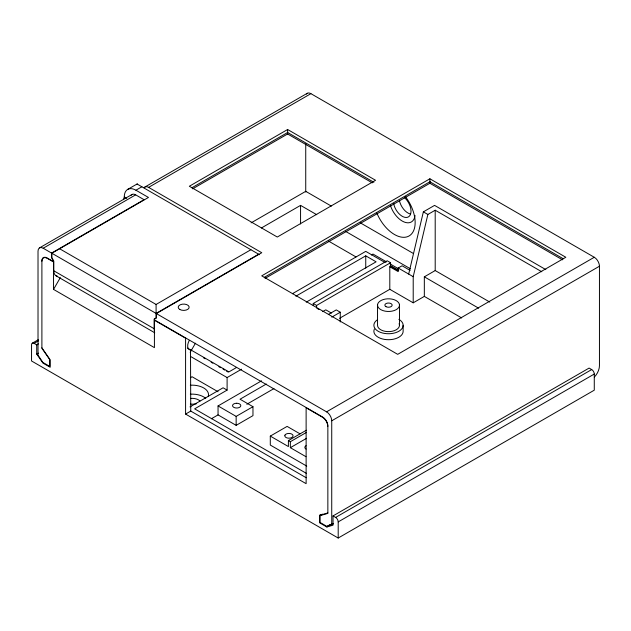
<?xml version="1.0" encoding="UTF-8"?>
<svg xmlns="http://www.w3.org/2000/svg" width="631" height="631" viewBox="0 0 631 631"><rect width="100%" height="100%" fill="white"/><g stroke="black" fill="none" stroke-linecap="round" stroke-linejoin="round"><path stroke-width="0.95" d="M265.091 278.381L429.892 183.274L429.892 181.562M461.679 317.961L424.332 296.396L413.21 302.817L413.21 276.686L427.865 214.461L435.201 210.226L541.769 271.756M408.683 274.067L423.362 211.858L434.57 205.383L545.831 269.618M123.502 199.68L124.283 196.935A16.461 9.504 60 0 1 135.925 190.215L141.872 186.776M327.852 426.319A7.32 4.228 60 0 0 322.678 417.359L306.122 407.8L306.122 483.669L185.585 414.078L185.585 338.208L154.414 320.217L154.414 347.634L53.54 289.392L60.324 277.632M190.199 352.327L195.468 343.193M136.966 184.694L137.392 184.197M127.691 189.403L137.053 184L137.613 184.323M39.532 247.873L132.005 194.482M144.941 187.013L307.25 93.301M43.192 248.235L135.665 194.845L144.073 199.696L51.6 253.086L43.192 248.235A7.32 4.228 60 0 0 38.018 251.217L38.018 355.087L42.821 362.415L49.66 366.359L49.66 359.489L41.898 348.288L41.898 260.926A7.32 4.228 60 0 1 47.073 257.937L53.54 261.676L51.6 257.566L51.6 253.086M144.113 187.778A7.32 4.228 60 0 1 148.593 187.375L310.909 93.664L594.276 257.267A7.32 4.228 60 0 1 599.45 266.227L599.45 365.688A10.972 6.334 -60 0 1 594.339 377.062M57.673 276.299A10.972 6.334 -60 0 1 53.793 270.786L53.793 261.076L51.852 257.716L51.852 253.236L148.466 197.456L135.925 190.215M287.626 129.505L189.339 186.255L277.285 237.035L375.571 180.285L287.626 129.505L287.626 133.985L192.644 188.827M191.879 187.778L287.626 132.494L373.867 182.28M32.307 343.185L38.286 339.73M321.282 514.352L319.578 515.338L319.578 522.791L326.826 526.98L333.026 525.181L333.026 515.921L589.102 368.078L591.689 369.569A3.66 2.114 60 0 1 594.276 374.049L594.276 390.179L338.2 538.03L31.55 360.987L31.55 344.857A3.66 2.114 60 0 1 34.137 343.359L38.404 340.898M34.137 343.359L36.724 344.857L38.428 343.871M251.122 222.861L305.735 191.335L331.33 206.108M41.898 347.839L50.172 359.796L50.172 367.258L42.924 363.07L36.724 354.117L38.428 353.131M261.384 227.988L300.561 205.375L316.746 214.714M59.614 248.756L156.094 304.457L250.901 249.726M258.655 254.206L156.094 313.418L51.852 253.236M333.436 523.675L326.929 526.443L320.091 522.492L320.091 515.63L327.852 513.382L327.852 426.02A7.32 4.228 60 0 0 322.678 417.059L154.414 319.917L154.414 319.168L156.354 318.048L156.354 313.568L261.762 252.715L148.593 187.375M429.892 178.786L261.723 275.842L397.688 354.338L565.826 257.267L429.892 178.786L429.892 181.775L563.278 258.781M264.286 277.348L429.892 181.775M292.382 293.723L365.743 251.367L385.194 262.599M295.876 296.191L365.743 255.847L376.092 261.826L306.224 302.162M371.375 254.987L372.992 254.056L386.606 261.92M313.236 305.278L313.236 303.487L387.213 260.777L390.581 262.717L390.581 266.306L398.145 270.675M190.381 377.709L192.053 376.739L218.058 391.756M313.236 303.487L316.596 305.428L390.581 262.717M339.525 318.324L389.8 289.306L389.8 266.755L390.581 266.306M322.678 311.627L325.785 309.837L331.425 313.094M389.8 266.755L398.208 271.606L398.208 268.017L402.089 265.777L410.15 270.431M236.578 367.463L228.911 371.888L190.538 349.732M328.593 314.341L336.26 309.908L340.267 312.227L340.267 321.952M190.507 356.436L227.105 377.559L241.563 369.214M331.756 317.141L340.267 312.227M189.994 406.9L223.09 387.789L227.105 390.108L227.105 377.559M185.585 414.078L190.759 411.089L306.201 477.738M227.105 390.108L194.64 408.849L306.24 473.282M424.332 296.396L424.332 276.835L435.201 270.557L489.766 302.06M266.321 384.034L240.032 399.218L252.968 406.68L252.968 415.64L236.152 425.349L218.05 414.898L218.05 405.938L261.557 380.816M211.361 418.755L218.05 414.898M246.816 404.258L273.957 388.593M218.05 405.938L236.152 416.389L252.968 406.68M306.753 466.112L270.297 445.06L270.297 436.1L287.113 426.398L300.048 433.86M156.354 313.568L326.558 411.83L594.276 257.267M270.297 436.1L288.406 446.559L288.406 440.58L306.319 430.239M288.406 440.58L290.347 441.7L306.556 432.345M331.732 524.661L331.732 420.79L599.45 266.227M290.347 441.7L290.347 447.679L306.556 438.316M320.091 515.63L322.654 514.147M333.026 515.921L335.613 517.42L591.689 369.569M326.929 526.443L330.344 524.471M326.826 526.98L332.797 523.533M338.2 538.03L338.2 521.9L594.276 374.049M319.578 515.338L327.852 512.94M190.759 411.089L190.499 350.024A8.045 4.646 -60 0 1 189.324 340.369M429.892 183.274L562.497 259.83M423.362 211.858L427.865 214.461M287.626 133.985L372.282 182.864M360.333 222.853L413.226 253.394M345.701 231.435L410.434 268.806M424.332 276.835L478.653 308.196M398.208 268.017L413.21 276.686M390.013 263.884L398.524 268.798M390.266 265.525L398.713 270.399M328.68 241.168L355.947 256.912M389.8 289.306L413.21 302.817M137.053 184L259.546 254.719M124.283 196.935L126.705 198.331M317.377 308.567L319.057 309.537M53.793 270.786L154.161 328.727A10.972 6.334 -60 0 0 154.421 330.896M187.415 348.067L190.759 350M203.482 357.801L205.185 358.787M211.148 362.233L212.852 363.211M218.815 366.658L220.519 367.636M223.074 369.111L224.778 370.097M226.482 371.083L228.185 372.061M56.064 275.81L154.729 332.766M290.347 447.679L305.98 456.702M435.201 210.226L435.201 270.557M403.138 325.296L403.138 331.267A14.631 8.448 0 0 1 386.598 339.644A14.631 8.448 0 0 1 374.372 329.082M399.486 305.136A10.972 6.334 0 0 1 383.025 310.618A10.972 6.334 0 0 1 383.025 299.646A10.972 6.334 0 0 1 399.486 305.136L399.486 325.296M377.535 305.136L377.535 325.296A10.972 6.334 0 0 0 389.942 331.575A10.972 6.334 0 0 0 399.107 323.656M365.743 255.847L365.743 268.175M316.596 305.428L316.596 308.117M305.735 143.939L305.735 192.037M300.561 205.375L300.561 223.958M236.152 416.389L236.152 425.349M156.094 304.457L156.094 317.898L154.161 319.018L154.161 328.727M53.54 289.392L53.54 261.975L47.073 258.237A7.32 4.228 60 0 0 41.898 261.226M36.724 344.857L36.724 354.117M326.558 411.83A7.32 4.228 60 0 1 331.732 420.79M410.182 213.956A12.439 7.178 60 0 1 399.415 200.555M404.495 197.621A12.439 7.178 60 0 1 408.438 216.89A12.439 7.178 60 0 1 393.72 203.845M405.378 196.612A29.263 16.895 60 0 1 409.093 235.947A29.263 16.895 60 0 1 376.881 213.065M415.04 215.471A18.291 10.561 60 0 1 404.077 221.97A18.291 10.561 60 0 1 390.4 205.375M306.429 94.066A7.32 4.228 60 0 1 310.909 93.664M131.185 195.247A7.32 4.228 60 0 1 135.665 194.845M306.059 449.059A4.117 2.374 0 0 1 304.852 447.379L304.994 446.764A4.117 2.374 0 0 1 306.059 445.699M398.855 319.318A14.631 8.448 0 0 1 399.147 331.094A14.631 8.448 0 0 1 378.781 331.606A14.631 8.448 0 0 1 377.299 319.862M190.333 385.21A16.461 9.504 0 0 1 208.262 396.315M196.312 403.84A16.461 9.504 0 0 1 190.333 404.116M190.459 398.421A9.142 5.277 0 0 1 199.972 400.985M190.333 394.17A16.461 9.504 0 0 1 205.745 398.342M335.613 517.42A3.66 2.114 60 0 1 338.2 521.9M284.944 435.193L284.81 435.8A4.117 2.374 0 0 0 288.383 438.159A4.117 2.374 0 0 0 292.894 436.415L293.036 435.8A4.117 2.374 0 0 0 289.455 433.45A4.117 2.374 0 0 0 284.944 435.193M236.672 403.264L235.608 403.343A4.117 2.374 0 0 0 232.594 405.946A4.117 2.374 0 0 0 236.672 408.012L237.737 407.934A4.117 2.374 0 0 0 240.75 405.331A4.117 2.374 0 0 0 236.672 403.264M179.803 309.482A5.49 3.171 0 0 0 188.984 308.062A5.49 3.171 0 0 0 182.264 304.181A5.49 3.171 0 0 0 179.803 309.482M385.92 306.627A3.66 2.114 0 0 0 392.04 305.68A3.66 2.114 0 0 0 387.56 303.093A3.66 2.114 0 0 0 385.92 306.627"/></g></svg>
